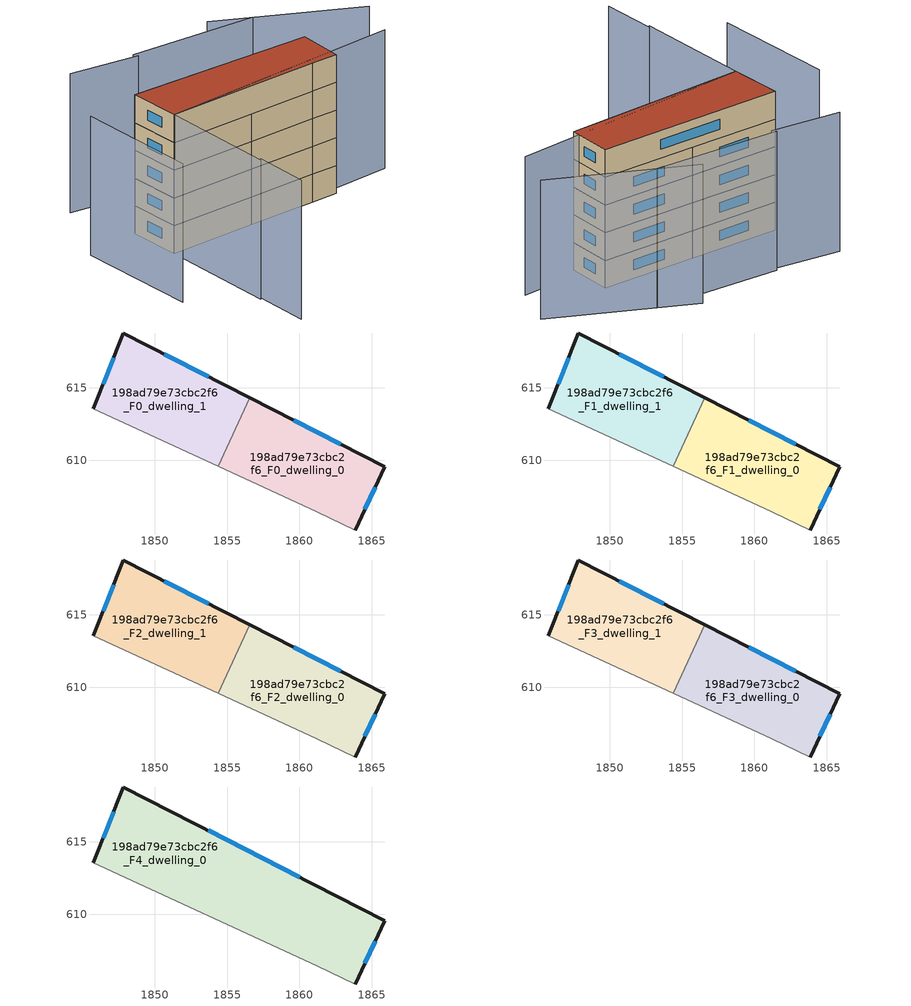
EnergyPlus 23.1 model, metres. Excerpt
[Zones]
198ad79e73cbc2f6_F0_dwelling_0
 floor ground (EU_floor_Construction): 1865.88,609.55 1863.86,605.18 1861.21,606.44 1854.38,609.58 1856.57,614.32 z0
 wall outside (EU_wall_Construction): 1863.86,605.18 1865.88,609.55 1856.57,614.32 z0:3
 wall adiabatic (EU_wall_Construction): 1854.38,609.58 1861.21,606.44 1863.86,605.18 z0:3
 wall to 198ad79e73cbc2f6_F0_dwelling_1 (EU_wall_Construction): 1856.57,614.32 1854.38,609.58 z0:3
 window (EU_Window_Construction): 1864.51,606.6 1865.22,608.13 / 1862.85,611.1 1859.6,612.77 z0.98:2.02
198ad79e73cbc2f6_F0_dwelling_1
 floor ground (EU_floor_Construction): 1856.57,614.32 1854.38,609.58 1845.77,613.55 1847.83,618.79 z0
 wall outside (EU_wall_Construction): 1856.57,614.32 1847.83,618.79 1845.77,613.55 z0:3
 wall adiabatic (EU_wall_Construction): 1845.77,613.55 1854.38,609.58 z0:3
 window (EU_Window_Construction): 1847.16,617.09 1846.44,615.26 / 1853.73,615.77 1850.67,617.34 z0.98:2.02
198ad79e73cbc2f6_F1_dwelling_0
 floor to 198ad79e73cbc2f6_F0_dwelling_0 (EU_floor_Construction): 1865.88,609.55 1863.86,605.18 1861.21,606.44 1854.38,609.58 1856.57,614.32 z3
 wall outside (EU_wall_Construction): 1863.86,605.18 1865.88,609.55 1856.57,614.32 z3:6
 wall adiabatic (EU_wall_Construction): 1854.38,609.58 1861.21,606.44 1863.86,605.18 z3:6
 wall to 198ad79e73cbc2f6_F1_dwelling_1 (EU_wall_Construction): 1856.57,614.32 1854.38,609.58 z3:6
 window (EU_Window_Construction): 1864.51,606.6 1865.22,608.13 / 1862.85,611.1 1859.6,612.77 z3.98:5.02
198ad79e73cbc2f6_F1_dwelling_1
 floor to 198ad79e73cbc2f6_F0_dwelling_1 (EU_floor_Construction): 1856.57,614.32 1854.38,609.58 1845.77,613.55 1847.83,618.79 z3
 wall outside (EU_wall_Construction): 1856.57,614.32 1847.83,618.79 1845.77,613.55 z3:6
 wall adiabatic (EU_wall_Construction): 1845.77,613.55 1854.38,609.58 z3:6
 window (EU_Window_Construction): 1847.16,617.09 1846.44,615.26 / 1853.73,615.77 1850.67,617.34 z3.98:5.02
198ad79e73cbc2f6_F2_dwelling_0
 floor to 198ad79e73cbc2f6_F1_dwelling_0 (EU_floor_Construction): 1865.88,609.55 1863.86,605.18 1861.21,606.44 1854.38,609.58 1856.57,614.32 z6
 wall outside (EU_wall_Construction): 1863.86,605.18 1865.88,609.55 1856.57,614.32 z6:9
 wall adiabatic (EU_wall_Construction): 1854.38,609.58 1861.21,606.44 1863.86,605.18 z6:9
 wall to 198ad79e73cbc2f6_F2_dwelling_1 (EU_wall_Construction): 1856.57,614.32 1854.38,609.58 z6:9
 window (EU_Window_Construction): 1864.51,606.6 1865.22,608.13 / 1862.85,611.1 1859.6,612.77 z6.98:8.02
198ad79e73cbc2f6_F2_dwelling_1
 floor to 198ad79e73cbc2f6_F1_dwelling_1 (EU_floor_Construction): 1856.57,614.32 1854.38,609.58 1845.77,613.55 1847.83,618.79 z6
 wall outside (EU_wall_Construction): 1856.57,614.32 1847.83,618.79 1845.77,613.55 z6:9
 wall adiabatic (EU_wall_Construction): 1845.77,613.55 1854.38,609.58 z6:9
 window (EU_Window_Construction): 1847.16,617.09 1846.44,615.26 / 1853.73,615.77 1850.67,617.34 z6.98:8.02
198ad79e73cbc2f6_F3_dwelling_0
 floor to 198ad79e73cbc2f6_F2_dwelling_0 (EU_floor_Construction): 1865.88,609.55 1863.86,605.18 1861.21,606.44 1854.38,609.58 1856.57,614.32 z9
 wall outside (EU_wall_Construction): 1863.86,605.18 1865.88,609.55 1856.57,614.32 z9:12
 wall adiabatic (EU_wall_Construction): 1854.38,609.58 1861.21,606.44 1863.86,605.18 z9:12
 wall to 198ad79e73cbc2f6_F3_dwelling_1 (EU_wall_Construction): 1856.57,614.32 1854.38,609.58 z9:12
 window (EU_Window_Construction): 1864.51,606.6 1865.22,608.13 / 1862.85,611.1 1859.6,612.77 z9.98:11.02
198ad79e73cbc2f6_F3_dwelling_1
 floor to 198ad79e73cbc2f6_F2_dwelling_1 (EU_floor_Construction): 1856.57,614.32 1854.38,609.58 1845.77,613.55 1847.83,618.79 z9
 wall outside (EU_wall_Construction): 1856.57,614.32 1847.83,618.79 1845.77,613.55 z9:12
 wall adiabatic (EU_wall_Construction): 1845.77,613.55 1854.38,609.58 z9:12
 window (EU_Window_Construction): 1847.16,617.09 1846.44,615.26 / 1853.73,615.77 1850.67,617.34 z9.98:11.02
198ad79e73cbc2f6_F4_dwelling_0
 floor to 198ad79e73cbc2f6_F3_dwelling_0 (EU_floor_Construction): 1865.88,609.55 1863.86,605.18 1861.21,606.44 1854.38,609.58 1856.57,614.32 z12
 floor to 198ad79e73cbc2f6_F3_dwelling_1 (EU_floor_Construction): 1856.57,614.32 1854.38,609.58 1845.77,613.55 1847.83,618.79 z12
 wall outside (EU_wall_Construction): 1863.86,605.18 1865.88,609.55 1847.83,618.79 1845.77,613.55 z12:15
 wall adiabatic (EU_wall_Construction): 1845.77,613.55 1861.21,606.44 1863.86,605.18 z12:15
 window (EU_Window_Construction): 1864.51,606.6 1865.22,608.13 / 1847.16,617.09 1846.44,615.26 / 1860.01,612.56 1853.7,615.79 z12.98:14.02
 roof outside (EU_roof_Construction): 1863.86,605.18 1865.88,609.55 1847.83,618.79 1845.77,613.55 1861.21,606.44 z15
shading: 1838.98,596.64 1841.27,602.09 / 1840.96,601.91 1845.77,613.55 / 1845.77,613.55 1870.58,603.3 / 1841.91,620.6 1837.03,608.35 / 1874.3,606.83 1864.46,619.26 / 1867.24,615.76 1855.21,622.59 / 1855.25,622.11 1848.97,626.28 z0:15
[Building]
EU S2 Campaign: North Axis=0; Terrain=City; Solar Distribution=FullExterior
[Site:Location]
Bologna: Latitude=44.5; Longitude=11.25; Time Zone=1; Elevation=37
[SizingPeriod:WeatherFileDays]
AnnualSizingPeriod: Begin Month=1; Begin Day of Month=1; End Month=12; End Day of Month=31; Day of Week for Start Day=Monday; Use Weather File Daylight Saving Period=No; Use Weather File Rain and Snow Indicators=No
[MATERIAL]
EU_InternalMass_Material: Roughness=MediumRough; Thickness=0.1; Conductivity=1; Density=1800; Specific Heat=900; Thermal Absorptance=0.9; Solar Absorptance=0.7; Visible Absorptance=0.7
[MATERIAL:NOMASS] Roughness=MediumRough; Thermal Absorptance=0.9; Solar Absorptance=0.7; Visible Absorptance=0.7
Name | Thermal Resistance
EU_wall_NoMass | 0.905828
EU_roof_NoMass | 0.37593
EU_floor_NoMass | 0.67114
[WINDOWMATERIAL:SIMPLEGLAZINGSYSTEM]
EU_Window_SimpleGlazing: UFactor=4.52486; Solar Heat Gain Coefficient=0.85; Visible Transmittance=0.85
[CONSTRUCTION]
EU_wall_Construction: EU_wall_NoMass
EU_roof_Construction: EU_roof_NoMass
EU_floor_Construction: EU_floor_NoMass
EU_Window_Construction: EU_Window_SimpleGlazing
EU_InternalMass_Construction: EU_InternalMass_Material
[ZONE] Type=1; Multiplier=1; Ceiling Height=autocalculate; Floor Area=autocalculate; Part of Total Floor Area=Yes
Name | Volume
198ad79e73cbc2f6_F0_dwelling_0 | 156.716
198ad79e73cbc2f6_F1_dwelling_0; 198ad79e73cbc2f6_F2_dwelling_0; 198ad79e73cbc2f6_F3_dwelling_0 | 156.715
198ad79e73cbc2f6_F4_dwelling_0 | 313.423
198ad79e73cbc2f6_F0_dwelling_1 | 156.726
198ad79e73cbc2f6_F1_dwelling_1; 198ad79e73cbc2f6_F2_dwelling_1; 198ad79e73cbc2f6_F3_dwelling_1 | 156.727
[INTERNALMASS] Construction=EU_InternalMass_Construction
Name | Zone or ZoneList | Surface Area
198ad79e73cbc2f6_F0_dwelling_0_EU_InternalMass | 198ad79e73cbc2f6_F0_dwelling_0 | 52.2383
198ad79e73cbc2f6_F0_dwelling_1_EU_InternalMass | 198ad79e73cbc2f6_F0_dwelling_1 | 52.2419
198ad79e73cbc2f6_F1_dwelling_0_EU_InternalMass | 198ad79e73cbc2f6_F1_dwelling_0 | 52.2383
198ad79e73cbc2f6_F1_dwelling_1_EU_InternalMass | 198ad79e73cbc2f6_F1_dwelling_1 | 52.2419
198ad79e73cbc2f6_F2_dwelling_0_EU_InternalMass | 198ad79e73cbc2f6_F2_dwelling_0 | 52.2383
198ad79e73cbc2f6_F2_dwelling_1_EU_InternalMass | 198ad79e73cbc2f6_F2_dwelling_1 | 52.2419
198ad79e73cbc2f6_F3_dwelling_0_EU_InternalMass | 198ad79e73cbc2f6_F3_dwelling_0 | 52.2383
198ad79e73cbc2f6_F3_dwelling_1_EU_InternalMass | 198ad79e73cbc2f6_F3_dwelling_1 | 52.2419
198ad79e73cbc2f6_F4_dwelling_0_EU_InternalMass | 198ad79e73cbc2f6_F4_dwelling_0 | 104.475
[OTHEREQUIPMENT] Fuel Type=Electricity; Design Level Calculation Method=Watts/Area; Power per Zone Floor Area=1; Fraction Latent=0; Fraction Radiant=0; Fraction Lost=0; Carbon Dioxide Generation Rate=0; EndUse Subcategory=EU_Step8_InternalGains
Name | Zone or ZoneList or Space or SpaceList | Schedule
EU_Step8_InternalGain_198ad79e73cbc2f6_F0_dwelling_0_f000 | 198ad79e73cbc2f6_F0_dwelling_0 | EU_Step8_GainSchedule_198ad79e73cbc2f6_F0_dwelling_0_f000
EU_Step8_InternalGain_198ad79e73cbc2f6_F0_dwelling_1_f000 | 198ad79e73cbc2f6_F0_dwelling_1 | EU_Step8_GainSchedule_198ad79e73cbc2f6_F0_dwelling_1_f000
EU_Step8_InternalGain_198ad79e73cbc2f6_F1_dwelling_0_f000 | 198ad79e73cbc2f6_F1_dwelling_0 | EU_Step8_GainSchedule_198ad79e73cbc2f6_F1_dwelling_0_f000
EU_Step8_InternalGain_198ad79e73cbc2f6_F1_dwelling_1_f000 | 198ad79e73cbc2f6_F1_dwelling_1 | EU_Step8_GainSchedule_198ad79e73cbc2f6_F1_dwelling_1_f000
EU_Step8_InternalGain_198ad79e73cbc2f6_F2_dwelling_0_f000 | 198ad79e73cbc2f6_F2_dwelling_0 | EU_Step8_GainSchedule_198ad79e73cbc2f6_F2_dwelling_0_f000
EU_Step8_InternalGain_198ad79e73cbc2f6_F2_dwelling_1_f000 | 198ad79e73cbc2f6_F2_dwelling_1 | EU_Step8_GainSchedule_198ad79e73cbc2f6_F2_dwelling_1_f000
EU_Step8_InternalGain_198ad79e73cbc2f6_F3_dwelling_0_f000 | 198ad79e73cbc2f6_F3_dwelling_0 | EU_Step8_GainSchedule_198ad79e73cbc2f6_F3_dwelling_0_f000
EU_Step8_InternalGain_198ad79e73cbc2f6_F3_dwelling_1_f000 | 198ad79e73cbc2f6_F3_dwelling_1 | EU_Step8_GainSchedule_198ad79e73cbc2f6_F3_dwelling_1_f000
EU_Step8_InternalGain_198ad79e73cbc2f6_F4_dwelling_0_f000 | 198ad79e73cbc2f6_F4_dwelling_0 | EU_Step8_GainSchedule_198ad79e73cbc2f6_F4_dwelling_0_f000
[ZONEVENTILATION:DESIGNFLOWRATE] Schedule=EU_AlwaysOn; Design Flow Rate Calculation Method=AirChanges/Hour; Air Changes per Hour=0.73129; Ventilation Type=Natural; Fan Pressure Rise=0; Fan Total Efficiency=1; Constant Term Coefficient=1; Temperature Term Coefficient=0; Velocity Term Coefficient=0; Velocity Squared Term Coefficient=0; Minimum Indoor Temperature=-100; Maximum Indoor Temperature=100; Delta Temperature=-100; Minimum Outdoor Temperature=-100; Maximum Outdoor Temperature=100; Maximum Wind Speed=40
Name | Zone or ZoneList or Space or SpaceList
EU_ConstantAir_198ad79e73cbc2f6_F0_dwelling_0 | 198ad79e73cbc2f6_F0_dwelling_0
EU_ConstantAir_198ad79e73cbc2f6_F0_dwelling_1 | 198ad79e73cbc2f6_F0_dwelling_1
EU_ConstantAir_198ad79e73cbc2f6_F1_dwelling_0 | 198ad79e73cbc2f6_F1_dwelling_0
EU_ConstantAir_198ad79e73cbc2f6_F1_dwelling_1 | 198ad79e73cbc2f6_F1_dwelling_1
EU_ConstantAir_198ad79e73cbc2f6_F2_dwelling_0 | 198ad79e73cbc2f6_F2_dwelling_0
EU_ConstantAir_198ad79e73cbc2f6_F2_dwelling_1 | 198ad79e73cbc2f6_F2_dwelling_1
EU_ConstantAir_198ad79e73cbc2f6_F3_dwelling_0 | 198ad79e73cbc2f6_F3_dwelling_0
EU_ConstantAir_198ad79e73cbc2f6_F3_dwelling_1 | 198ad79e73cbc2f6_F3_dwelling_1
EU_ConstantAir_198ad79e73cbc2f6_F4_dwelling_0 | 198ad79e73cbc2f6_F4_dwelling_0
[HVACTEMPLATE:THERMOSTAT] Constant Heating Setpoint=20; Constant Cooling Setpoint=50
EU_HeatOnly_198ad79e73cbc2f6_F0_dwelling_0; EU_HeatOnly_198ad79e73cbc2f6_F0_dwelling_1; EU_HeatOnly_198ad79e73cbc2f6_F1_dwelling_0; EU_HeatOnly_198ad79e73cbc2f6_F1_dwelling_1; EU_HeatOnly_198ad79e73cbc2f6_F2_dwelling_0; EU_HeatOnly_198ad79e73cbc2f6_F2_dwelling_1; EU_HeatOnly_198ad79e73cbc2f6_F3_dwelling_0; EU_HeatOnly_198ad79e73cbc2f6_F3_dwelling_1; EU_HeatOnly_198ad79e73cbc2f6_F4_dwelling_0
[HVACTEMPLATE:ZONE:IDEALLOADSAIRSYSTEM] System Availability Schedule=EU_AlwaysOn; Maximum Heating Supply Air Temperature=50; Minimum Cooling Supply Air Temperature=13; Maximum Heating Supply Air Humidity Ratio=0.0156; Minimum Cooling Supply Air Humidity Ratio=0.0077; Heating Limit=NoLimit; Cooling Limit=NoLimit; Heating Availability Schedule=EU_AlwaysOn; Cooling Availability Schedule=EU_CoolingOff; Dehumidification Control Type=ConstantSensibleHeatRatio; Cooling Sensible Heat Ratio=0.7; Dehumidification Setpoint=60; Humidification Control Type=None; Humidification Setpoint=30; Outdoor Air Method=None; Outdoor Air Flow Rate per Person=0.00944; Outdoor Air Flow Rate per Zone Floor Area=0; Outdoor Air Flow Rate per Zone=0; Demand Controlled Ventilation Type=None; Outdoor Air Economizer Type=NoEconomizer; Heat Recovery Type=None; Sensible Heat Recovery Effectiveness=0.7; Latent Heat Recovery Effectiveness=0.65
Name | Template Thermostat
198ad79e73cbc2f6_F0_dwelling_0 | EU_HeatOnly_198ad79e73cbc2f6_F0_dwelling_0
198ad79e73cbc2f6_F0_dwelling_1 | EU_HeatOnly_198ad79e73cbc2f6_F0_dwelling_1
198ad79e73cbc2f6_F1_dwelling_0 | EU_HeatOnly_198ad79e73cbc2f6_F1_dwelling_0
198ad79e73cbc2f6_F1_dwelling_1 | EU_HeatOnly_198ad79e73cbc2f6_F1_dwelling_1
198ad79e73cbc2f6_F2_dwelling_0 | EU_HeatOnly_198ad79e73cbc2f6_F2_dwelling_0
198ad79e73cbc2f6_F2_dwelling_1 | EU_HeatOnly_198ad79e73cbc2f6_F2_dwelling_1
198ad79e73cbc2f6_F3_dwelling_0 | EU_HeatOnly_198ad79e73cbc2f6_F3_dwelling_0
198ad79e73cbc2f6_F3_dwelling_1 | EU_HeatOnly_198ad79e73cbc2f6_F3_dwelling_1
198ad79e73cbc2f6_F4_dwelling_0 | EU_HeatOnly_198ad79e73cbc2f6_F4_dwelling_0
[SIZING:ZONE] Zone Cooling Design Supply Air Temperature Input Method=SupplyAirTemperature; Zone Cooling Design Supply Air Temperature=13; Zone Heating Design Supply Air Temperature Input Method=SupplyAirTemperature; Zone Heating Design Supply Air Temperature=50; Zone Cooling Design Supply Air Humidity Ratio=0.008; Zone Heating Design Supply Air Humidity Ratio=0.008; Cooling Design Air Flow Method=DesignDay; Cooling Design Air Flow Rate=0; Cooling Minimum Air Flow per Zone Floor Area=0.000762; Cooling Minimum Air Flow=0; Cooling Minimum Air Flow Fraction=0.2; Heating Design Air Flow Method=DesignDay; Heating Design Air Flow Rate=0; Heating Maximum Air Flow per Zone Floor Area=0.002032; Heating Maximum Air Flow=0.141576; Heating Maximum Air Flow Fraction=0.3; Account for Dedicated Outdoor Air System=No; Dedicated Outdoor Air System Control Strategy=NeutralSupplyAir; Dedicated Outdoor Air Low Setpoint Temperature for Design=autosize; Dedicated Outdoor Air High Setpoint Temperature for Design=autosize; Zone Load Sizing Method=Sensible Load Only No Latent Load; Zone Latent Cooling Design Supply Air Humidity Ratio Input Method=HumidityRatioDifference; Zone Cooling Design Supply Air Humidity Ratio Difference=0.005; Zone Latent Heating Design Supply Air Humidity Ratio Input Method=HumidityRatioDifference; Zone Humidification Design Supply Air Humidity Ratio Difference=0.005
198ad79e73cbc2f6_F0_dwelling_0; 198ad79e73cbc2f6_F0_dwelling_1; 198ad79e73cbc2f6_F1_dwelling_0; 198ad79e73cbc2f6_F1_dwelling_1; 198ad79e73cbc2f6_F2_dwelling_0; 198ad79e73cbc2f6_F2_dwelling_1; 198ad79e73cbc2f6_F3_dwelling_0; 198ad79e73cbc2f6_F3_dwelling_1; 198ad79e73cbc2f6_F4_dwelling_0
[SCHEDULE:CONSTANT]
Name | Hourly Value
EU_AlwaysOn | 1
EU_CoolingOff | 0
[SCHEDULE:FILE] Column Number=1; Rows to Skip at Top=0; Number of Hours of Data=8760; Column Separator=Comma; Interpolate to Timestep=No; Minutes per Item=60; Adjust Schedule for Daylight Savings=Yes
Name | File
EU_Step8_GainSchedule_198ad79e73cbc2f6_F0_dwelling_0_f000 | ../../schedules/198ad79e73cbc2f6/198ad79e73cbc2f6_F0_dwelling_0_f000_gain.csv
EU_Step8_GainSchedule_198ad79e73cbc2f6_F0_dwelling_1_f000 | ../../schedules/198ad79e73cbc2f6/198ad79e73cbc2f6_F0_dwelling_1_f000_gain.csv
EU_Step8_GainSchedule_198ad79e73cbc2f6_F1_dwelling_0_f000 | ../../schedules/198ad79e73cbc2f6/198ad79e73cbc2f6_F1_dwelling_0_f000_gain.csv
EU_Step8_GainSchedule_198ad79e73cbc2f6_F1_dwelling_1_f000 | ../../schedules/198ad79e73cbc2f6/198ad79e73cbc2f6_F1_dwelling_1_f000_gain.csv
EU_Step8_GainSchedule_198ad79e73cbc2f6_F2_dwelling_0_f000 | ../../schedules/198ad79e73cbc2f6/198ad79e73cbc2f6_F2_dwelling_0_f000_gain.csv
EU_Step8_GainSchedule_198ad79e73cbc2f6_F2_dwelling_1_f000 | ../../schedules/198ad79e73cbc2f6/198ad79e73cbc2f6_F2_dwelling_1_f000_gain.csv
EU_Step8_GainSchedule_198ad79e73cbc2f6_F3_dwelling_0_f000 | ../../schedules/198ad79e73cbc2f6/198ad79e73cbc2f6_F3_dwelling_0_f000_gain.csv
EU_Step8_GainSchedule_198ad79e73cbc2f6_F3_dwelling_1_f000 | ../../schedules/198ad79e73cbc2f6/198ad79e73cbc2f6_F3_dwelling_1_f000_gain.csv
EU_Step8_GainSchedule_198ad79e73cbc2f6_F4_dwelling_0_f000 | ../../schedules/198ad79e73cbc2f6/198ad79e73cbc2f6_F4_dwelling_0_f000_gain.csv
